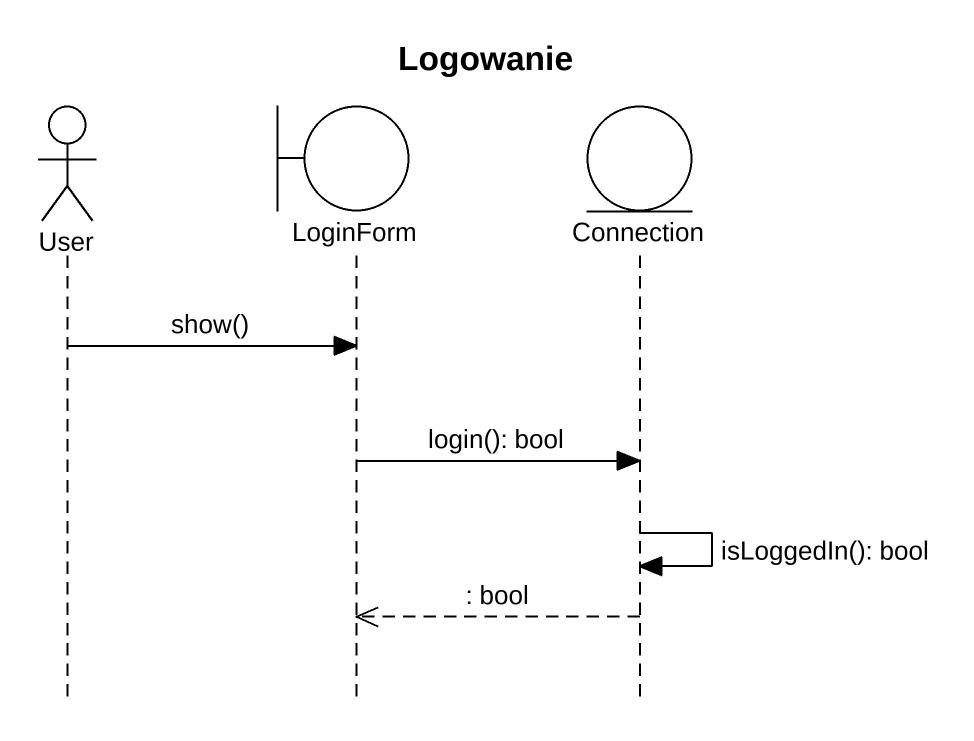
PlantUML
@startuml
title Logowanie
hide footbox
actor User
boundary LoginForm
entity Connection

User -> LoginForm : show()
LoginForm -> Connection : login(): bool
Connection -> Connection : isLoggedIn(): bool
Connection -->> LoginForm : : bool
@enduml
